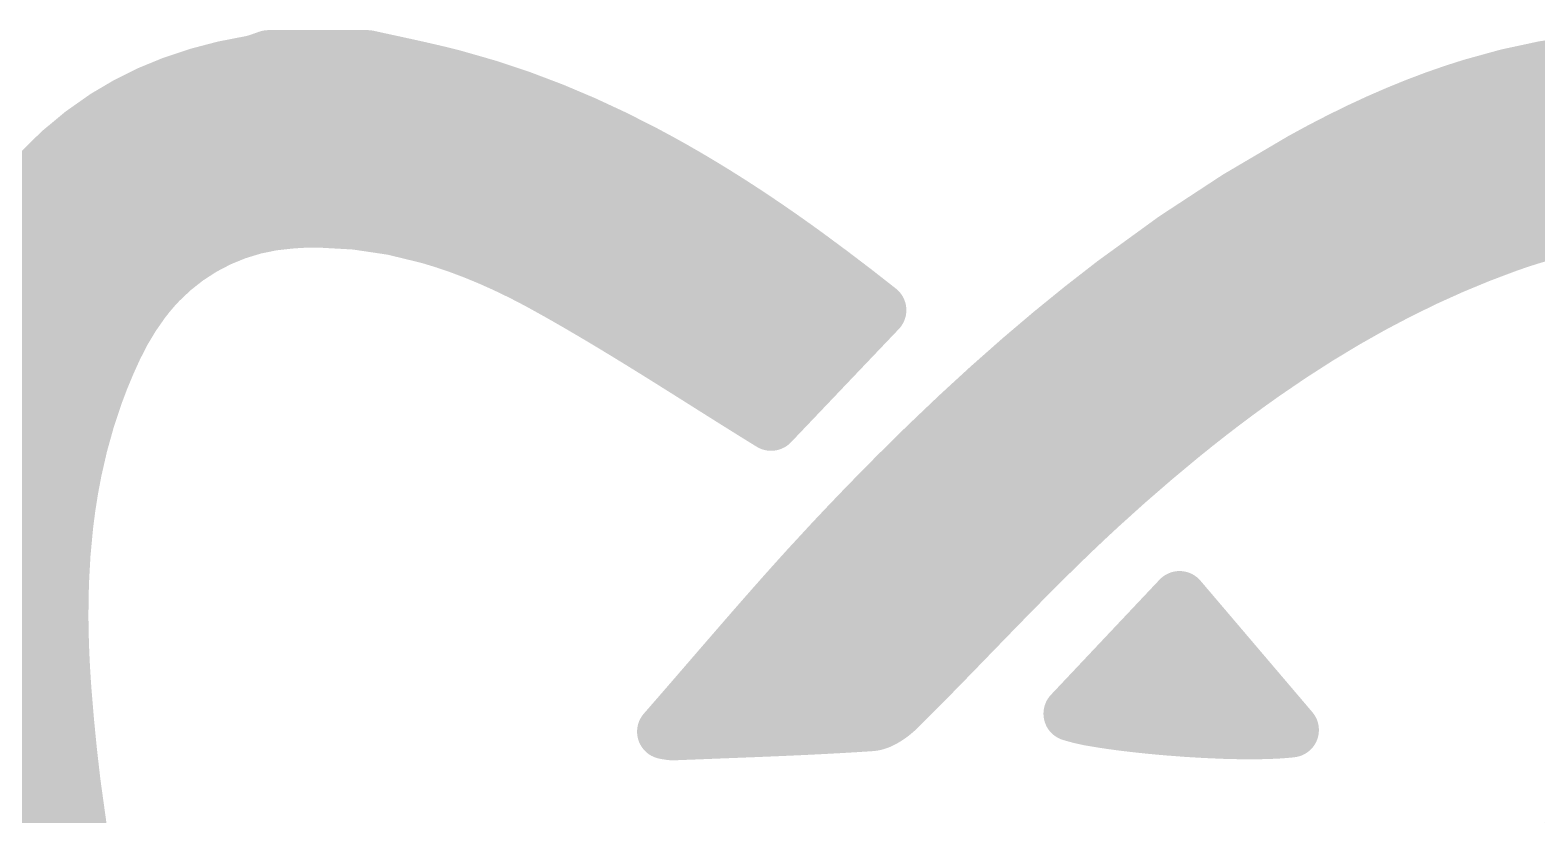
# Model space of a CAD drawing. Header units: inches. Extents: x 1.54 to 6.34, y 2.18 to 2.72.
# Drawn here: x 1.6007 to 1.7086, y 2.6263 to 2.6825 of the extents above; entities that cross this region are included whole.
import ezdxf

# ---------------------------------------------------------------- set-up
doc = ezdxf.new("R2010")
doc.units = ezdxf.units.IN
doc.header["$MEASUREMENT"] = 0
doc.layers.add('Top Overlay', color=2, linetype='Continuous')

msp = doc.modelspace()

# ---------------------------------------------------------------- hatches: boundary and pattern name
at = {"layer": 'Top Overlay'}
for points in [[(1.6615206, 2.6624233), (1.6528376, 2.6549102), (1.6358748, 2.6651062), (1.6213596, 2.6688763), (1.6099888, 2.6644282), (1.605431, 2.6563671), (1.6029496, 2.6407593), (1.6038239, 2.6285386), (1.617687, 2.5798386), (1.639, 2.539), (1.6619576, 2.5087513), (1.6545476, 2.4997163), (1.637, 2.523), (1.621, 2.548), (1.604, 2.58), (1.5936118, 2.6180533), (1.5915555, 2.6388293), (1.5927058, 2.6535724), (1.5969023, 2.6659666), (1.6061293, 2.6762525), (1.6249146, 2.6805163), (1.6381876, 2.6767487)], [(1.6468908, 2.6330474), (1.6649699, 2.6527686), (1.6918286, 2.6731923), (1.7119666, 2.6801971), (1.7253853, 2.6790501), (1.7346267, 2.6737014), (1.7424456, 2.6618063), (1.7436956, 2.6581453), (1.7336176, 2.6503563), (1.7303519, 2.6604715), (1.7225394, 2.6677858), (1.7117881, 2.6685322), (1.7006807, 2.6646802), (1.6862072, 2.6557944), (1.6735441, 2.6447171), (1.6613302, 2.6328643)], [(1.6830516, 2.6417633), (1.6896182, 2.6322418), (1.6752736, 2.6335133), (1.682332, 2.641)]]:
    msp.add_hatch(color=2, dxfattribs=at).paths.add_polyline_path(points)

# ---------------------------------------------------------------- linework, layer by layer
at = {"layer": 'Top Overlay', "const_width": 0.003937}
for points in [[(1.6172632, 2.6803244), (1.6174496, 2.6803923)], [(1.6174496, 2.6803923), (1.6174848, 2.6804049)], [(1.6174848, 2.6804049), (1.6175203, 2.6804176)], [(1.6175203, 2.6804176), (1.617556, 2.6804302)], [(1.617556, 2.6804302), (1.6176276, 2.6804554)], [(1.6176276, 2.6804554), (1.6176992, 2.6804803)], [(1.6176992, 2.6804803), (1.6178056, 2.6805163)], [(1.6178056, 2.6805163), (1.6249146, 2.6805163)], [(1.6178056, 2.6805163), (1.6249146, 2.6805163)], [(1.6249146, 2.6805163), (1.6254922, 2.6803876)], [(1.6254922, 2.6803876), (1.6268406, 2.6800953)], [(1.6169767, 2.6802287), (1.6170732, 2.6802594)], [(1.6170732, 2.6802594), (1.6171687, 2.6802914)], [(1.6171687, 2.6802914), (1.6172632, 2.6803244)], [(1.6268406, 2.6800953), (1.6272649, 2.6800023)], [(1.6272649, 2.6800023), (1.6276915, 2.6799087)], [(1.6276915, 2.6799087), (1.6281199, 2.679814)], [(1.6281199, 2.679814), (1.6285494, 2.6797181)], [(1.6285494, 2.6797181), (1.6289796, 2.6796205)], [(1.6289796, 2.6796205), (1.6294099, 2.6795212)], [(1.6294099, 2.6795212), (1.6298398, 2.6794196)], [(1.6298398, 2.6794196), (1.6302688, 2.6793157)], [(1.6302688, 2.6793157), (1.6311216, 2.6790993)], [(1.6398783, 2.6629099), (1.6410385, 2.6622313)], [(1.6410385, 2.6622313), (1.6421947, 2.6615422)], [(1.6538016, 2.6543133), (1.6615206, 2.6624233)], [(1.6538016, 2.6543133), (1.6615206, 2.6624233)], [(1.6421947, 2.6615422), (1.6433462, 2.6608448)], [(1.6433462, 2.6608448), (1.6444927, 2.6601413)], [(1.6444927, 2.6601413), (1.6456334, 2.6594338)], [(1.6456334, 2.6594338), (1.646768, 2.6587246)], [(1.646768, 2.6587246), (1.6478959, 2.6580157)], [(1.6478959, 2.6580157), (1.6490166, 2.6573093)], [(1.6490166, 2.6573093), (1.6499672, 2.656709)], [(1.6499672, 2.656709), (1.6504435, 2.6564088)], [(1.6504435, 2.6564088), (1.6509207, 2.6561087)], [(1.6509207, 2.6561087), (1.6513986, 2.6558087)], [(1.6513986, 2.6558087), (1.6518774, 2.6555089)], [(1.6518774, 2.6555089), (1.652357, 2.6552093)], [(1.652357, 2.6552093), (1.6528376, 2.6549102)], [(1.6528376, 2.6549102), (1.6538016, 2.6543133)], [(1.6763456, 2.6474253), (1.6772936, 2.6483063)], [(1.6754048, 2.646532), (1.6763456, 2.6474253)], [(1.674471, 2.6456286), (1.6754048, 2.646532)], [(1.6564283, 2.6439511), (1.6581256, 2.6457903)], [(1.6735441, 2.6447171), (1.674471, 2.6456286)], [(1.6555886, 2.6430224), (1.6564283, 2.6439511)], [(1.6717106, 2.6428784), (1.672624, 2.6437997)], [(1.672624, 2.6437997), (1.6735441, 2.6447171)], [(1.6547525, 2.6420869), (1.6555886, 2.6430224)], [(1.6708038, 2.6419553), (1.6717106, 2.6428784)], [(1.6539181, 2.6411442), (1.6547525, 2.6420869)], [(1.6699034, 2.6410325), (1.6708038, 2.6419553)], [(1.6752736, 2.6335133), (1.6830516, 2.6417633)], [(1.6752736, 2.6335133), (1.6830516, 2.6417633)], [(1.6830516, 2.6417633), (1.6910636, 2.6323453)], [(1.6830516, 2.6417633), (1.6910636, 2.6323453)], [(1.6530836, 2.6401936), (1.6539181, 2.6411442)], [(1.6681216, 2.6391963), (1.6699034, 2.6410325)], [(1.6522471, 2.6392347), (1.6530836, 2.6401936)], [(1.6514069, 2.6382668), (1.6522471, 2.6392347)], [(1.6671214, 2.6381637), (1.6676231, 2.6386814)], [(1.6676231, 2.6386814), (1.6681216, 2.6391963)], [(1.7060513, 2.6207449), (1.7290404, 2.6386843)], [(1.6497076, 2.6363023), (1.650561, 2.6372895)], [(1.650561, 2.6372895), (1.6514069, 2.6382668)], [(1.6661099, 2.6371229), (1.6666169, 2.637644)], [(1.6666169, 2.637644), (1.6671214, 2.6381637)], [(1.64901, 2.6354941), (1.6497076, 2.6363023)], [(1.6650898, 2.6360798), (1.6656007, 2.6366013)], [(1.6656007, 2.6366013), (1.6661099, 2.6371229)], [(1.6483086, 2.6346822), (1.6486599, 2.6350886)], [(1.6486599, 2.6350886), (1.64901, 2.6354941)], [(1.6630356, 2.6340093), (1.6640641, 2.63504)], [(1.6640641, 2.63504), (1.6645775, 2.6355591)], [(1.6645775, 2.6355591), (1.6650898, 2.6360798)], [(1.6476025, 2.6338667), (1.6479562, 2.6342749)], [(1.6479562, 2.6342749), (1.6483086, 2.6346822)], [(1.6465326, 2.6326363), (1.6468908, 2.6330474)], [(1.6468908, 2.6330474), (1.6472475, 2.6334575)], [(1.6472475, 2.6334575), (1.6476025, 2.6338667)], [(1.6461726, 2.6322243), (1.6465326, 2.6326363)], [(1.6461726, 2.6322243), (1.6461885, 2.6322219)], [(1.6461885, 2.6322219), (1.6461962, 2.6322206)], [(1.6461962, 2.6322206), (1.6462037, 2.6322192)], [(1.6462037, 2.6322192), (1.6462111, 2.6322178)], [(1.6462466, 2.6322083), (1.646403, 2.6321826)], [(1.646403, 2.6321826), (1.6464712, 2.6321717)], [(1.6464712, 2.6321717), (1.6465335, 2.6321622)], [(1.6465335, 2.6321622), (1.6465905, 2.6321542)], [(1.6468166, 2.6321383), (1.6498526, 2.6322593)], [(1.6468166, 2.6321383), (1.6498526, 2.6322593)], [(1.6498526, 2.6322593), (1.6520545, 2.6323447)], [(1.6520545, 2.6323447), (1.6531635, 2.6323893)], [(1.6531635, 2.6323893), (1.6542764, 2.6324361)], [(1.6542764, 2.6324361), (1.655392, 2.6324855)], [(1.655392, 2.6324855), (1.6565091, 2.6325383)], [(1.6565091, 2.6325383), (1.6576265, 2.6325949)], [(1.6576265, 2.6325949), (1.6587432, 2.6326561)], [(1.6587432, 2.6326561), (1.659858, 2.6327223)], [(1.659858, 2.6327223), (1.6609696, 2.6327943)]]:
    msp.add_lwpolyline(points, dxfattribs=at)
at = {"layer": 'Top Overlay', "const_width": 0.0019685}
for points in [[(1.6164654, 2.6803923, 1), (1.6184338, 2.6803923, 1)], [(1.6164654, 2.6803923, 1), (1.6184338, 2.6803923, 1)], [(1.6165006, 2.6804049, 1), (1.618469, 2.6804049, 1)], [(1.6165006, 2.6804049, 1), (1.618469, 2.6804049, 1)], [(1.6165361, 2.6804176, 1), (1.6185045, 2.6804176, 1)], [(1.6165361, 2.6804176, 1), (1.6185045, 2.6804176, 1)], [(1.6165718, 2.6804302, 1), (1.6185402, 2.6804302, 1)], [(1.6165718, 2.6804302, 1), (1.6185402, 2.6804302, 1)], [(1.6166434, 2.6804554, 1), (1.6186118, 2.6804554, 1)], [(1.6166434, 2.6804554, 1), (1.6186118, 2.6804554, 1)], [(1.616715, 2.6804803, 1), (1.6186834, 2.6804803, 1)], [(1.616715, 2.6804803, 1), (1.6186834, 2.6804803, 1)], [(1.6168214, 2.6805163, 1), (1.6187898, 2.6805163, 1)], [(1.6168214, 2.6805163, 1), (1.6187898, 2.6805163, 1)], [(1.6168214, 2.6805163, 1), (1.6187898, 2.6805163, 1)], [(1.6239304, 2.6805163, 1), (1.6258988, 2.6805163, 1)], [(1.6239304, 2.6805163, 1), (1.6258988, 2.6805163, 1)], [(1.6239304, 2.6805163, 1), (1.6258988, 2.6805163, 1)], [(1.624508, 2.6803876, 1), (1.6264764, 2.6803876, 1)], [(1.624508, 2.6803876, 1), (1.6264764, 2.6803876, 1)], [(1.6154934, 2.6801064, 1), (1.6174618, 2.6801064, 1)], [(1.6154934, 2.6801063, 1), (1.6174618, 2.6801063, 1)], [(1.6156966, 2.6801478, 1), (1.617665, 2.6801478, 1)], [(1.6156967, 2.6801478, 1), (1.6176651, 2.6801478, 1)], [(1.6157964, 2.6801726, 1), (1.6177648, 2.6801726, 1)], [(1.6157965, 2.6801726, 1), (1.6177649, 2.6801726, 1)], [(1.615895, 2.6801997, 1), (1.6178634, 2.6801997, 1)], [(1.6158951, 2.6801996, 1), (1.6178635, 2.6801996, 1)], [(1.6159925, 2.6802287, 1), (1.6179609, 2.6802287, 1)], [(1.6159926, 2.6802287, 1), (1.617961, 2.6802287, 1)], [(1.616089, 2.6802594, 1), (1.6180574, 2.6802594, 1)], [(1.616089, 2.6802594, 1), (1.6180574, 2.6802594, 1)], [(1.6161845, 2.6802914, 1), (1.6181529, 2.6802914, 1)], [(1.6161845, 2.6802914, 1), (1.6181529, 2.6802914, 1)], [(1.616279, 2.6803244, 1), (1.6182474, 2.6803244, 1)], [(1.616279, 2.6803244, 1), (1.6182474, 2.6803244, 1)], [(1.6258564, 2.6800953, 1), (1.6278248, 2.6800953, 1)], [(1.6258564, 2.6800953, 1), (1.6278248, 2.6800953, 1)], [(1.6262807, 2.6800023, 1), (1.6282491, 2.6800023, 1)], [(1.6262807, 2.6800023, 1), (1.6282491, 2.6800023, 1)], [(1.6267073, 2.6799087, 1), (1.6286757, 2.6799087, 1)], [(1.6267073, 2.6799087, 1), (1.6286757, 2.6799087, 1)], [(1.6271357, 2.679814, 1), (1.6291041, 2.679814, 1)], [(1.6271357, 2.679814, 1), (1.6291041, 2.679814, 1)], [(1.6275652, 2.6797181, 1), (1.6295336, 2.6797181, 1)], [(1.6275652, 2.6797181, 1), (1.6295336, 2.6797181, 1)], [(1.6279954, 2.6796205, 1), (1.6299638, 2.6796205, 1)], [(1.6279954, 2.6796205, 1), (1.6299638, 2.6796205, 1)], [(1.6284257, 2.6795212, 1), (1.6303941, 2.6795212, 1)], [(1.6284257, 2.6795212, 1), (1.6303941, 2.6795212, 1)], [(1.6288556, 2.6794196, 1), (1.630824, 2.6794196, 1)], [(1.6288556, 2.6794196, 1), (1.630824, 2.6794196, 1)], [(1.6292846, 2.6793157, 1), (1.631253, 2.6793157, 1)], [(1.6292846, 2.6793157, 1), (1.631253, 2.6793157, 1)], [(1.6099785, 2.6786567, 1), (1.6119469, 2.6786567, 1)], [(1.6099785, 2.6786567, 1), (1.6119469, 2.6786567, 1)], [(1.6301374, 2.6790993, 1), (1.6321058, 2.6790993, 1)], [(1.6301374, 2.6790993, 1), (1.6321058, 2.6790993, 1)], [(1.7029845, 2.6784716, 1), (1.7049529, 2.6784716, 1)], [(1.7029846, 2.6784716, 1), (1.704953, 2.6784716, 1)], [(1.6051451, 2.6762526, 1), (1.6071135, 2.6762526, 1)], [(1.6051451, 2.6762525, 1), (1.6071135, 2.6762525, 1)], [(1.6372034, 2.6767487, 1), (1.6391718, 2.6767487, 1)], [(1.6372034, 2.6767487, 1), (1.6391718, 2.6767487, 1)], [(1.6990223, 2.6770878, 1), (1.7009907, 2.6770878, 1)], [(1.6990223, 2.6770878, 1), (1.7009907, 2.6770878, 1)], [(1.6949814, 2.67533, 1), (1.6969498, 2.67533, 1)], [(1.6949815, 2.67533, 1), (1.6969499, 2.67533, 1)], [(1.6437566, 2.6737009, 1), (1.645725, 2.6737009, 1)], [(1.6437566, 2.6737009, 1), (1.645725, 2.6737009, 1)], [(1.6908444, 2.6731923, 1), (1.6928128, 2.6731923, 1)], [(1.6908444, 2.6731923, 1), (1.6928128, 2.6731923, 1)], [(1.646847, 2.6719796, 1), (1.6488154, 2.6719796, 1)], [(1.646847, 2.6719796, 1), (1.6488154, 2.6719796, 1)], [(1.5991312, 2.6708234, 1), (1.6010996, 2.6708234, 1)], [(1.5991312, 2.6708234, 1), (1.6010996, 2.6708234, 1)], [(1.6498167, 2.6701609, 1), (1.6517851, 2.6701609, 1)], [(1.6498167, 2.6701609, 1), (1.6517851, 2.6701609, 1)], [(1.618413, 2.6687991, 1), (1.6203814, 2.6687991, 1)], [(1.618413, 2.6687991, 1), (1.6203814, 2.6687991, 1)], [(1.6203754, 2.6688763, 1), (1.6223438, 2.6688763, 1)], [(1.6203754, 2.6688763, 1), (1.6223438, 2.6688763, 1)], [(1.6283494, 2.6676929, 1), (1.6303178, 2.6676929, 1)], [(1.6283494, 2.6676929, 1), (1.6303178, 2.6676929, 1)], [(1.6526679, 2.6682703, 1), (1.6546363, 2.6682703, 1)], [(1.652668, 2.6682703, 1), (1.6546364, 2.6682703, 1)], [(1.7082267, 2.6679482, 1), (1.7101951, 2.6679482, 1)], [(1.7082268, 2.6679481, 1), (1.7101952, 2.6679481, 1)], [(1.6315936, 2.6665843, 1), (1.633562, 2.6665843, 1)], [(1.6315936, 2.6665843, 1), (1.633562, 2.6665843, 1)], [(1.6554033, 2.6663335, 1), (1.6573717, 2.6663335, 1)], [(1.6554034, 2.6663334, 1), (1.6573718, 2.6663334, 1)], [(1.7055434, 2.6670994, 1), (1.7075118, 2.6670994, 1)], [(1.7055434, 2.6670993, 1), (1.7075118, 2.6670993, 1)], [(1.6090046, 2.6644282, 1), (1.610973, 2.6644282, 1)], [(1.6090046, 2.6644282, 1), (1.610973, 2.6644282, 1)], [(1.6348906, 2.6651062, 1), (1.636859, 2.6651062, 1)], [(1.6348906, 2.6651062, 1), (1.636859, 2.6651062, 1)], [(1.6365634, 2.6642273, 1), (1.6385318, 2.6642273, 1)], [(1.6365634, 2.6642272, 1), (1.6385318, 2.6642272, 1)], [(1.677368, 2.6643554, 1), (1.6793364, 2.6643554, 1)], [(1.677368, 2.6643553, 1), (1.6793364, 2.6643553, 1)], [(1.6996965, 2.6646803, 1), (1.7016649, 2.6646803, 1)], [(1.6996965, 2.6646802, 1), (1.7016649, 2.6646802, 1)], [(1.6078381, 2.6630535, 1), (1.6098065, 2.6630535, 1)], [(1.6078381, 2.6630535, 1), (1.6098065, 2.6630535, 1)], [(1.6388941, 2.6629099, 1), (1.6408625, 2.6629099, 1)], [(1.6388941, 2.6629099, 1), (1.6408625, 2.6629099, 1)], [(1.6400543, 2.6622313, 1), (1.6420227, 2.6622313, 1)], [(1.6400543, 2.6622313, 1), (1.6420227, 2.6622313, 1)], [(1.6605364, 2.6624233, 1), (1.6625048, 2.6624233, 1)], [(1.6605364, 2.6624233, 1), (1.6625048, 2.6624233, 1)], [(1.6605364, 2.6624233, 1), (1.6625048, 2.6624233, 1)], [(1.6412105, 2.6615422, 1), (1.6431789, 2.6615422, 1)], [(1.6412105, 2.6615422, 1), (1.6431789, 2.6615422, 1)], [(1.6939152, 2.6616335, 1), (1.6958836, 2.6616335, 1)], [(1.6939153, 2.6616335, 1), (1.6958837, 2.6616335, 1)], [(1.642362, 2.6608448, 1), (1.6443304, 2.6608448, 1)], [(1.642362, 2.6608448, 1), (1.6443304, 2.6608448, 1)], [(1.6435085, 2.6601413, 1), (1.6454769, 2.6601413, 1)], [(1.6435085, 2.6601413, 1), (1.6454769, 2.6601413, 1)], [(1.6058564, 2.6597553, 1), (1.6078248, 2.6597553, 1)], [(1.6058564, 2.6597553, 1), (1.6078248, 2.6597553, 1)], [(1.6446492, 2.6594338, 1), (1.6466176, 2.6594338, 1)], [(1.6446492, 2.6594338, 1), (1.6466176, 2.6594338, 1)], [(1.6707027, 2.6589365, 1), (1.6726711, 2.6589365, 1)], [(1.6707028, 2.6589365, 1), (1.6726712, 2.6589365, 1)], [(1.6457838, 2.6587246, 1), (1.6477522, 2.6587246, 1)], [(1.6457838, 2.6587246, 1), (1.6477522, 2.6587246, 1)], [(1.6469117, 2.6580157, 1), (1.6488801, 2.6580157, 1)], [(1.6469117, 2.6580157, 1), (1.6488801, 2.6580157, 1)], [(1.6881341, 2.657917, 1), (1.6901025, 2.657917, 1)], [(1.6881341, 2.657917, 1), (1.6901025, 2.657917, 1)], [(1.6480324, 2.6573093, 1), (1.6500008, 2.6573093, 1)], [(1.6480324, 2.6573093, 1), (1.6500008, 2.6573093, 1)], [(1.648983, 2.656709, 1), (1.6509514, 2.656709, 1)], [(1.648983, 2.656709, 1), (1.6509514, 2.656709, 1)], [(1.6044468, 2.6563671, 1), (1.6064152, 2.6563671, 1)], [(1.6044468, 2.6563671, 1), (1.6064152, 2.6563671, 1)], [(1.6494593, 2.6564088, 1), (1.6514277, 2.6564088, 1)], [(1.6494593, 2.6564088, 1), (1.6514277, 2.6564088, 1)], [(1.6499365, 2.6561087, 1), (1.6519049, 2.6561087, 1)], [(1.6499365, 2.6561087, 1), (1.6519049, 2.6561087, 1)], [(1.6504144, 2.6558087, 1), (1.6523828, 2.6558087, 1)], [(1.6504144, 2.6558087, 1), (1.6523828, 2.6558087, 1)], [(1.685223, 2.6557945, 1), (1.6871914, 2.6557945, 1)], [(1.685223, 2.6557944, 1), (1.6871914, 2.6557944, 1)], [(1.6508932, 2.6555089, 1), (1.6528616, 2.6555089, 1)], [(1.6508932, 2.6555089, 1), (1.6528616, 2.6555089, 1)], [(1.6513728, 2.6552093, 1), (1.6533412, 2.6552093, 1)], [(1.6513728, 2.6552093, 1), (1.6533412, 2.6552093, 1)], [(1.6518534, 2.6549102, 1), (1.6538218, 2.6549102, 1)], [(1.6518534, 2.6549102, 1), (1.6538218, 2.6549102, 1)], [(1.6528174, 2.6543133, 1), (1.6547858, 2.6543133, 1)], [(1.6528174, 2.6543133, 1), (1.6547858, 2.6543133, 1)], [(1.6528174, 2.6543133, 1), (1.6547858, 2.6543133, 1)], [(1.6822873, 2.6534887, 1), (1.6842557, 2.6534887, 1)], [(1.6822874, 2.6534886, 1), (1.6842558, 2.6534886, 1)], [(1.6639856, 2.6527686, 1), (1.665954, 2.6527686, 1)], [(1.6639857, 2.6527686, 1), (1.6659541, 2.6527686, 1)], [(1.6029295, 2.6509267, 1), (1.6048979, 2.6509267, 1)], [(1.6029296, 2.6509267, 1), (1.604898, 2.6509267, 1)], [(1.6605841, 2.6493846, 1), (1.6625525, 2.6493846, 1)], [(1.6605842, 2.6493845, 1), (1.6625526, 2.6493845, 1)], [(1.6763094, 2.6483063, 1), (1.6782778, 2.6483063, 1)], [(1.6763094, 2.6483063, 1), (1.6782778, 2.6483063, 1)], [(1.6023112, 2.6470356, 1), (1.6042796, 2.6470356, 1)], [(1.6023113, 2.6470356, 1), (1.6042797, 2.6470356, 1)], [(1.6753614, 2.6474253, 1), (1.6773298, 2.6474253, 1)], [(1.6753614, 2.6474253, 1), (1.6773298, 2.6474253, 1)], [(1.6744206, 2.646532, 1), (1.676389, 2.646532, 1)], [(1.6744206, 2.646532, 1), (1.676389, 2.646532, 1)], [(1.6571414, 2.6457903, 1), (1.6591098, 2.6457903, 1)], [(1.6571414, 2.6457902, 1), (1.6591098, 2.6457902, 1)], [(1.6734868, 2.6456286, 1), (1.6754552, 2.6456286, 1)], [(1.6734868, 2.6456286, 1), (1.6754552, 2.6456286, 1)], [(1.6554441, 2.6439511, 1), (1.6574125, 2.6439511, 1)], [(1.6554441, 2.6439511, 1), (1.6574125, 2.6439511, 1)], [(1.6716398, 2.6437997, 1), (1.6736082, 2.6437997, 1)], [(1.6716398, 2.6437997, 1), (1.6736082, 2.6437997, 1)], [(1.6725599, 2.6447171, 1), (1.6745283, 2.6447171, 1)], [(1.6725599, 2.6447171, 1), (1.6745283, 2.6447171, 1)], [(1.6546044, 2.6430224, 1), (1.6565728, 2.6430224, 1)], [(1.6546044, 2.6430224, 1), (1.6565728, 2.6430224, 1)], [(1.6707264, 2.6428784, 1), (1.6726948, 2.6428784, 1)], [(1.6707264, 2.6428784, 1), (1.6726948, 2.6428784, 1)], [(1.6537683, 2.6420869, 1), (1.6557367, 2.6420869, 1)], [(1.6537683, 2.6420869, 1), (1.6557367, 2.6420869, 1)], [(1.6698196, 2.6419553, 1), (1.671788, 2.6419553, 1)], [(1.6698196, 2.6419553, 1), (1.671788, 2.6419553, 1)], [(1.6820674, 2.6417633, 1), (1.6840358, 2.6417633, 1)], [(1.6820674, 2.6417633, 1), (1.6840358, 2.6417633, 1)], [(1.6820674, 2.6417633, 1), (1.6840358, 2.6417633, 1)], [(1.6820674, 2.6417633, 1), (1.6840358, 2.6417633, 1)], [(1.6019654, 2.6407593, 1), (1.6039338, 2.6407593, 1)], [(1.6019654, 2.6407593, 1), (1.6039338, 2.6407593, 1)], [(1.6529339, 2.6411442, 1), (1.6549023, 2.6411442, 1)], [(1.6529339, 2.6411442, 1), (1.6549023, 2.6411442, 1)], [(1.6689192, 2.6410325, 1), (1.6708876, 2.6410325, 1)], [(1.6689192, 2.6410325, 1), (1.6708876, 2.6410325, 1)], [(1.6520994, 2.6401936, 1), (1.6540678, 2.6401936, 1)], [(1.6520994, 2.6401936, 1), (1.6540678, 2.6401936, 1)], [(1.602001, 2.6385751, 1), (1.6039694, 2.6385751, 1)], [(1.602001, 2.6385751, 1), (1.6039694, 2.6385751, 1)], [(1.6512629, 2.6392347, 1), (1.6532313, 2.6392347, 1)], [(1.6512629, 2.6392347, 1), (1.6532313, 2.6392347, 1)], [(1.6666389, 2.6386814, 1), (1.6686073, 2.6386814, 1)], [(1.6666389, 2.6386814, 1), (1.6686073, 2.6386814, 1)], [(1.6671374, 2.6391963, 1), (1.6691058, 2.6391963, 1)], [(1.6671374, 2.6391963, 1), (1.6691058, 2.6391963, 1)], [(1.6495768, 2.6372895, 1), (1.6515452, 2.6372895, 1)], [(1.6495768, 2.6372895, 1), (1.6515452, 2.6372895, 1)], [(1.6504227, 2.6382668, 1), (1.6523911, 2.6382668, 1)], [(1.6504227, 2.6382668, 1), (1.6523911, 2.6382668, 1)], [(1.6656327, 2.637644, 1), (1.6676011, 2.637644, 1)], [(1.6656327, 2.637644, 1), (1.6676011, 2.637644, 1)], [(1.6661372, 2.6381637, 1), (1.6681056, 2.6381637, 1)], [(1.6661372, 2.6381637, 1), (1.6681056, 2.6381637, 1)], [(1.6020746, 2.6368798, 1), (1.604043, 2.6368798, 1)], [(1.6020746, 2.6368798, 1), (1.604043, 2.6368798, 1)], [(1.6487234, 2.6363023, 1), (1.6506918, 2.6363023, 1)], [(1.6487234, 2.6363023, 1), (1.6506918, 2.6363023, 1)], [(1.6646165, 2.6366013, 1), (1.6665849, 2.6366013, 1)], [(1.6646165, 2.6366013, 1), (1.6665849, 2.6366013, 1)], [(1.6651257, 2.6371229, 1), (1.6670941, 2.6371229, 1)], [(1.6651257, 2.6371229, 1), (1.6670941, 2.6371229, 1)], [(1.6021885, 2.6351183, 1), (1.6041569, 2.6351183, 1)], [(1.6021885, 2.6351183, 1), (1.6041569, 2.6351183, 1)], [(1.6476757, 2.6350886, 1), (1.6496441, 2.6350886, 1)], [(1.6476757, 2.6350886, 1), (1.6496441, 2.6350886, 1)], [(1.6480258, 2.6354941, 1), (1.6499942, 2.6354941, 1)], [(1.6480258, 2.6354941, 1), (1.6499942, 2.6354941, 1)], [(1.6630799, 2.63504, 1), (1.6650483, 2.63504, 1)], [(1.6630799, 2.63504, 1), (1.6650483, 2.63504, 1)], [(1.6635933, 2.6355591, 1), (1.6655617, 2.6355591, 1)], [(1.6635933, 2.6355591, 1), (1.6655617, 2.6355591, 1)], [(1.6641056, 2.6360798, 1), (1.666074, 2.6360798, 1)], [(1.6641056, 2.6360798, 1), (1.666074, 2.6360798, 1)], [(1.646972, 2.6342749, 1), (1.6489404, 2.6342749, 1)], [(1.646972, 2.6342749, 1), (1.6489404, 2.6342749, 1)], [(1.6473244, 2.6346822, 1), (1.6492928, 2.6346822, 1)], [(1.6473244, 2.6346822, 1), (1.6492928, 2.6346822, 1)], [(1.6620514, 2.6340093, 1), (1.6640198, 2.6340093, 1)], [(1.6620514, 2.6340093, 1), (1.6640198, 2.6340093, 1)], [(1.6459066, 2.6330474, 1), (1.647875, 2.6330474, 1)], [(1.6459066, 2.6330474, 1), (1.647875, 2.6330474, 1)], [(1.6462633, 2.6334575, 1), (1.6482317, 2.6334575, 1)], [(1.6462633, 2.6334575, 1), (1.6482317, 2.6334575, 1)], [(1.6466183, 2.6338667, 1), (1.6485867, 2.6338667, 1)], [(1.6466183, 2.6338667, 1), (1.6485867, 2.6338667, 1)], [(1.6605415, 2.6329348, 1), (1.6625099, 2.6329348, 1)], [(1.6605416, 2.6329348, 1), (1.66251, 2.6329348, 1)], [(1.6607451, 2.6330278, 1), (1.6627135, 2.6330278, 1)], [(1.6607452, 2.6330277, 1), (1.6627136, 2.6330277, 1)], [(1.6609554, 2.6331423, 1), (1.6629238, 2.6331423, 1)], [(1.6609554, 2.6331423, 1), (1.6629238, 2.6331423, 1)], [(1.6611707, 2.6332777, 1), (1.6631391, 2.6332777, 1)], [(1.6611707, 2.6332776, 1), (1.6631391, 2.6332776, 1)], [(1.6613894, 2.6334329, 1), (1.6633578, 2.6334329, 1)], [(1.6613895, 2.6334329, 1), (1.6633579, 2.6334329, 1)], [(1.6616101, 2.6336072, 1), (1.6635785, 2.6336072, 1)], [(1.6616102, 2.6336072, 1), (1.6635786, 2.6336072, 1)], [(1.6742894, 2.6335133, 1), (1.6762578, 2.6335133, 1)], [(1.6742894, 2.6335133, 1), (1.6762578, 2.6335133, 1)], [(1.6742894, 2.6335133, 1), (1.6762578, 2.6335133, 1)], [(1.6762848, 2.6330695, 1), (1.6782532, 2.6330695, 1)], [(1.6762849, 2.6330695, 1), (1.6782533, 2.6330695, 1)], [(1.6451884, 2.6322243, 1), (1.6471568, 2.6322243, 1)], [(1.6451884, 2.6322243, 1), (1.6471568, 2.6322243, 1)], [(1.6452043, 2.6322219, 1), (1.6471727, 2.6322219, 1)], [(1.6452043, 2.6322219, 1), (1.6471727, 2.6322219, 1)], [(1.645212, 2.6322206, 1), (1.6471804, 2.6322206, 1)], [(1.645212, 2.6322206, 1), (1.6471804, 2.6322206, 1)], [(1.6452195, 2.6322192, 1), (1.6471879, 2.6322192, 1)], [(1.6452195, 2.6322192, 1), (1.6471879, 2.6322192, 1)], [(1.6452269, 2.6322178, 1), (1.6471953, 2.6322178, 1)], [(1.6452269, 2.6322178, 1), (1.6471953, 2.6322178, 1)], [(1.6452342, 2.6322162, 1), (1.6472026, 2.6322162, 1)], [(1.6452342, 2.6322162, 1), (1.6472026, 2.6322162, 1)], [(1.6452414, 2.6322145, 1), (1.6472098, 2.6322145, 1)], [(1.6452414, 2.6322145, 1), (1.6472098, 2.6322145, 1)], [(1.6452485, 2.6322127, 1), (1.6472169, 2.6322127, 1)], [(1.6452485, 2.6322127, 1), (1.6472169, 2.6322127, 1)], [(1.6452555, 2.6322106, 1), (1.6472239, 2.6322106, 1)], [(1.6452555, 2.6322106, 1), (1.6472239, 2.6322106, 1)], [(1.6452624, 2.6322083, 1), (1.6472308, 2.6322083, 1)], [(1.6452624, 2.6322083, 1), (1.6472308, 2.6322083, 1)], [(1.6454188, 2.6321826, 1), (1.6473872, 2.6321826, 1)], [(1.6454188, 2.6321826, 1), (1.6473872, 2.6321826, 1)], [(1.645487, 2.6321717, 1), (1.6474554, 2.6321717, 1)], [(1.645487, 2.6321717, 1), (1.6474554, 2.6321717, 1)], [(1.6455484, 2.6326363, 1), (1.6475168, 2.6326363, 1)], [(1.6455484, 2.6326363, 1), (1.6475168, 2.6326363, 1)], [(1.6455493, 2.6321622, 1), (1.6475177, 2.6321622, 1)], [(1.6455493, 2.6321622, 1), (1.6475177, 2.6321622, 1)], [(1.6456062, 2.6321542, 1), (1.6475746, 2.6321542, 1)], [(1.6456063, 2.6321542, 1), (1.6475747, 2.6321542, 1)], [(1.6456585, 2.6321477, 1), (1.6476269, 2.6321477, 1)], [(1.6456586, 2.6321478, 1), (1.647627, 2.6321478, 1)], [(1.6457067, 2.6321429, 1), (1.6476751, 2.6321429, 1)], [(1.6457067, 2.6321428, 1), (1.6476751, 2.6321428, 1)], [(1.6457513, 2.6321396, 1), (1.6477197, 2.6321396, 1)], [(1.6457513, 2.6321396, 1), (1.6477197, 2.6321396, 1)], [(1.645793, 2.632138, 1), (1.6477614, 2.632138, 1)], [(1.645793, 2.632138, 1), (1.6477614, 2.632138, 1)], [(1.6458324, 2.6321383, 1), (1.6478008, 2.6321383, 1)], [(1.6458324, 2.6321383, 1), (1.6478008, 2.6321383, 1)], [(1.6458324, 2.6321383, 1), (1.6478008, 2.6321383, 1)], [(1.6488684, 2.6322593, 1), (1.6508368, 2.6322593, 1)], [(1.6488684, 2.6322593, 1), (1.6508368, 2.6322593, 1)], [(1.6488684, 2.6322593, 1), (1.6508368, 2.6322593, 1)], [(1.6510703, 2.6323447, 1), (1.6530387, 2.6323447, 1)], [(1.6510703, 2.6323447, 1), (1.6530387, 2.6323447, 1)], [(1.6521793, 2.6323893, 1), (1.6541477, 2.6323893, 1)], [(1.6521793, 2.6323893, 1), (1.6541477, 2.6323893, 1)], [(1.6532922, 2.6324361, 1), (1.6552606, 2.6324361, 1)], [(1.6532922, 2.6324361, 1), (1.6552606, 2.6324361, 1)], [(1.6544078, 2.6324855, 1), (1.6563762, 2.6324855, 1)], [(1.6544078, 2.6324855, 1), (1.6563762, 2.6324855, 1)], [(1.6555249, 2.6325383, 1), (1.6574933, 2.6325383, 1)], [(1.6555249, 2.6325383, 1), (1.6574933, 2.6325383, 1)], [(1.6566423, 2.6325949, 1), (1.6586107, 2.6325949, 1)], [(1.6566423, 2.6325949, 1), (1.6586107, 2.6325949, 1)], [(1.657759, 2.6326561, 1), (1.6597274, 2.6326561, 1)], [(1.657759, 2.6326561, 1), (1.6597274, 2.6326561, 1)], [(1.6588738, 2.6327223, 1), (1.6608422, 2.6327223, 1)], [(1.6588738, 2.6327223, 1), (1.6608422, 2.6327223, 1)], [(1.6599854, 2.6327943, 1), (1.6619538, 2.6327943, 1)], [(1.6599854, 2.6327943, 1), (1.6619538, 2.6327943, 1)], [(1.660346, 2.6328644, 1), (1.6623144, 2.6328644, 1)], [(1.660346, 2.6328643, 1), (1.6623144, 2.6328643, 1)], [(1.6777631, 2.632853, 1), (1.6797315, 2.632853, 1)], [(1.6777631, 2.632853, 1), (1.6797315, 2.632853, 1)], [(1.6794616, 2.632653, 1), (1.68143, 2.632653, 1)], [(1.6794616, 2.632653, 1), (1.68143, 2.632653, 1)], [(1.6813054, 2.6324793, 1), (1.6832738, 2.6324793, 1)], [(1.6813054, 2.6324793, 1), (1.6832738, 2.6324793, 1)], [(1.685129, 2.6322496, 1), (1.6870974, 2.6322496, 1)], [(1.6851291, 2.6322495, 1), (1.6870975, 2.6322495, 1)], [(1.6869588, 2.6322131, 1), (1.6889272, 2.6322131, 1)], [(1.6869588, 2.632213, 1), (1.6889272, 2.632213, 1)], [(1.6886339, 2.6322417, 1), (1.6906023, 2.6322417, 1)], [(1.688634, 2.6322418, 1), (1.6906024, 2.6322418, 1)], [(1.6900794, 2.6323454, 1), (1.6920478, 2.6323454, 1)], [(1.6900794, 2.6323453, 1), (1.6920478, 2.6323453, 1)], [(1.6900794, 2.6323453, 1), (1.6920478, 2.6323453, 1)], [(1.6028397, 2.6285386, 1), (1.6048081, 2.6285386, 1)], [(1.6028397, 2.6285386, 1), (1.6048081, 2.6285386, 1)]]:
    msp.add_lwpolyline(points, format="xyb", close=True, dxfattribs=at)
at = {"layer": 'Top Overlay', "const_width": 0.003937}
for points in [[(1.6109627, 2.6786567, -0.0478711510690218), (1.6164776, 2.6801063)], [(1.6166808, 2.6801478, -0.0150233831427131), (1.6164776, 2.6801064)], [(1.6167807, 2.6801726, -0.0064651746224348), (1.6166809, 2.6801478)], [(1.6168793, 2.6801996, -0.0057463494063451), (1.6167806, 2.6801726)], [(1.6169768, 2.6802287, -0.0050155304344835), (1.6168792, 2.6801997)], [(1.7039688, 2.6784716, -0.0433939990258902), (1.7117276, 2.6801423)], [(1.6061293, 2.6762526, -0.0537564785774963), (1.6109627, 2.6786567)], [(1.6311216, 2.6790993, -0.0310098986165919), (1.6381876, 2.6767487)], [(1.7000065, 2.6770878, -0.0194829835099008), (1.7039687, 2.6784716)], [(1.6001154, 2.6708234, -0.0807244851830078), (1.6061293, 2.6762525)], [(1.6381876, 2.6767487, -0.0259910191200082), (1.6447408, 2.6737009)], [(1.6959656, 2.67533, -0.0176352136116319), (1.7000065, 2.6770878)], [(1.6918286, 2.6731923, -0.0156873225367258), (1.6959657, 2.67533)], [(1.6447408, 2.6737009, -0.0110052818428274), (1.6478312, 2.6719796)], [(1.6783522, 2.6643553, -0.0358561666524155), (1.6918286, 2.6731923)], [(1.6478312, 2.6719796, -0.0096673040330921), (1.6508009, 2.6701609)], [(1.5984308, 2.66852, -0.0240039375841425), (1.6001154, 2.6708234)], [(1.6508009, 2.6701609, -0.008326829598291), (1.6536521, 2.6682703)], [(1.6099888, 2.6644282, -0.1874755324747779), (1.6193972, 2.6687991)], [(1.6193972, 2.6687991, -0.0243818787930734), (1.6213596, 2.6688763)], [(1.6213596, 2.6688763, -0.0684203224117056), (1.6293336, 2.6676929)], [(1.709211, 2.6679481, -0.0222682120268601), (1.7117881, 2.6685322)], [(1.6293336, 2.6676929, -0.0242724670479647), (1.6325778, 2.6665843)], [(1.6536522, 2.6682703, -0.0069789166064052), (1.6563876, 2.6663334)], [(1.7065276, 2.6670994, -0.0194800972036741), (1.7092109, 2.6679482)], [(1.6325778, 2.6665843, -0.0217659025480821), (1.6358748, 2.6651062)], [(1.6563875, 2.6663335, -0.009812079001961), (1.6615206, 2.6624233)], [(1.7006807, 2.6646803, -0.0236359605636317), (1.7065276, 2.6670993)], [(1.6088223, 2.6630535, -0.028768989117116), (1.6099888, 2.6644282)], [(1.6358748, 2.6651062, -0.0098846177688919), (1.6375476, 2.6642273)], [(1.6375476, 2.6642272, -0.0053587008009637), (1.6398783, 2.6629099)], [(1.6716869, 2.6589365, -0.0159611757100885), (1.6783522, 2.6643554)], [(1.6948994, 2.6616335, -0.0225445182075009), (1.7006807, 2.6646802)], [(1.6068406, 2.6597553, -0.0506697838148954), (1.6088223, 2.6630535)], [(1.6891183, 2.657917, -0.020498499645885), (1.6948995, 2.6616335)], [(1.605431, 2.6563671, -0.0248627133467852), (1.6068406, 2.6597553)], [(1.6649699, 2.6527686, -0.0140879895316531), (1.671687, 2.6589365)], [(1.6862072, 2.6557944, -0.0092892335863266), (1.6891183, 2.657917)], [(1.6039137, 2.6509267, -0.0357499951644177), (1.605431, 2.6563671)], [(1.6832715, 2.6534887, -0.0086027247496047), (1.6862072, 2.6557945)], [(1.6772936, 2.6483063, -0.015116492176305), (1.6832716, 2.6534886)], [(1.6615683, 2.6493846, -0.0062847462709036), (1.6649698, 2.6527686)], [(1.6032955, 2.6470356, -0.0217986562348144), (1.6039138, 2.6509267)], [(1.6581256, 2.6457902, -0.005774635848587), (1.6615684, 2.6493845)], [(1.6029496, 2.6407593, -0.0287586299898189), (1.6032954, 2.6470356)], [(1.6029852, 2.6385751, -0.0080183110942363), (1.6029496, 2.6407593)], [(1.6030588, 2.6368798, -0.0055525427136363), (1.6029852, 2.6385751)], [(1.6031727, 2.6351183, -0.0050348026470227), (1.6030588, 2.6368798)], [(1.6038239, 2.6285386, -0.0117657477686778), (1.6031727, 2.6351183)], [(1.6630356, 2.6340093, -0.0226744486064433), (1.6625943, 2.6336072)], [(1.6615257, 2.6329348, -0.0223232610031898), (1.6613302, 2.6328644)], [(1.6617294, 2.6330277, -0.0190082630084154), (1.6615258, 2.6329348)], [(1.6619396, 2.6331423, -0.0165319742640903), (1.6617293, 2.6330278)], [(1.6621549, 2.6332777, -0.0146876892641236), (1.6619396, 2.6331423)], [(1.6623737, 2.6334329, -0.0133205362442097), (1.6621549, 2.6332776)], [(1.6625944, 2.6336072, -0.0123180455813776), (1.6623736, 2.6334329)], [(1.677269, 2.6330695, -0.039153765959662), (1.6752736, 2.6335133)], [(1.6787473, 2.632853, -0.0082000194581063), (1.6772691, 2.6330695)], [(1.6462111, 2.6322178, -0.0051279311694173), (1.6462184, 2.6322162)], [(1.6462184, 2.6322162, -0.0059370727784846), (1.6462256, 2.6322145)], [(1.6462256, 2.6322145, -0.0067183150325971), (1.6462327, 2.6322127)], [(1.6462327, 2.6322127, -0.0074537869328247), (1.6462397, 2.6322106)], [(1.6462397, 2.6322106, -0.0081249462743652), (1.6462466, 2.6322083)], [(1.6466427, 2.6321477, -0.0047797299000807), (1.6465904, 2.6321542)], [(1.6466909, 2.6321429, -0.0063751687675347), (1.6466428, 2.6321478)], [(1.6467355, 2.6321396, -0.0081426079730405), (1.6466909, 2.6321428)], [(1.6467772, 2.632138, -0.0099740426203141), (1.6467355, 2.6321396)], [(1.6468166, 2.6321383, -0.0116954305992487), (1.6467772, 2.632138)], [(1.6613302, 2.6328643, -0.0590199687518091), (1.6609696, 2.6327943)], [(1.6804458, 2.632653, -0.0062363902163986), (1.6787473, 2.632853)], [(1.6822896, 2.6324793, -0.0055505984850904), (1.6804458, 2.632653)], [(1.6861133, 2.6322495, -0.0118440874344245), (1.6822896, 2.6324793)], [(1.687943, 2.6322131, -0.0079219789973143), (1.6861132, 2.6322496)], [(1.6896181, 2.6322417, -0.0109527402035178), (1.687943, 2.632213)], [(1.6910636, 2.6323454, -0.0170599072550256), (1.6896182, 2.6322418)], [(1.606093, 2.6151952, -0.0228400869783146), (1.6038239, 2.6285386)]]:
    msp.add_lwpolyline(points, format="xyb", dxfattribs=at)

doc.saveas('drawing.dxf')
